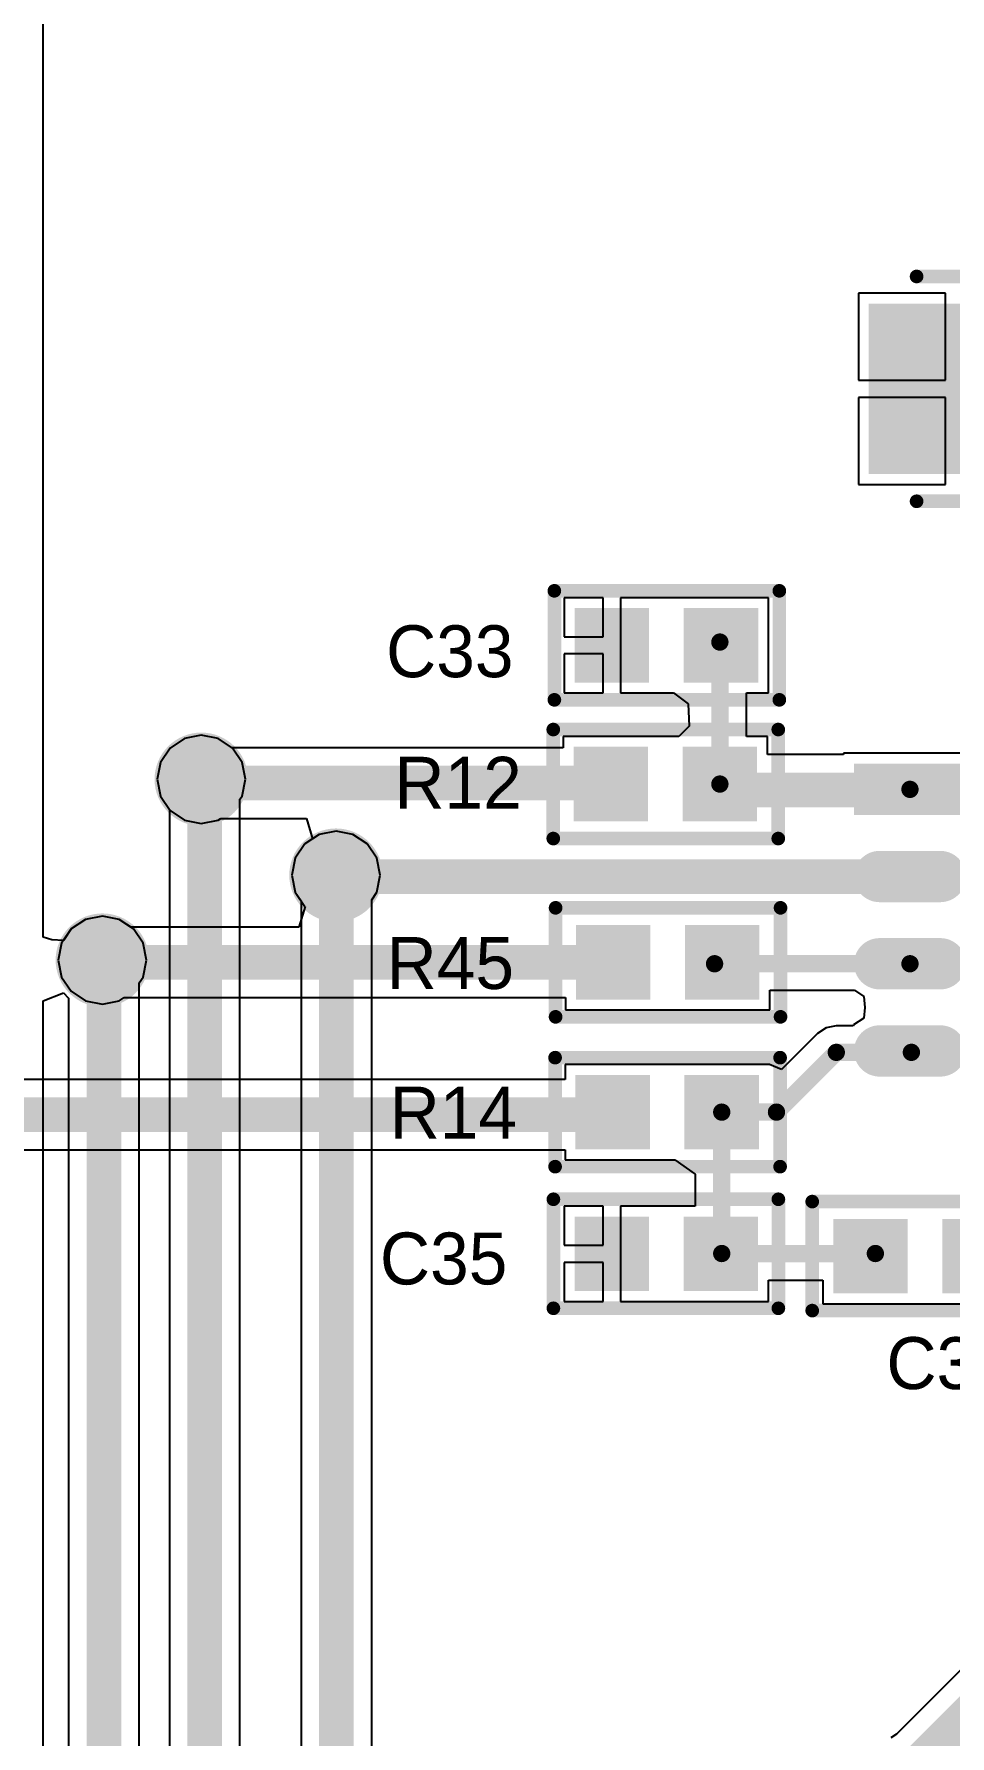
# Model space of a CAD drawing. Header units: millimetres. Extents: x 6.83 to 16.18, y 4.59 to 12.3.
# Drawn here: x 7.617 to 8.146, y 7.302 to 8.286 of the extents above; entities that cross this region are included whole.
import ezdxf

# ---------------------------------------------------------------- set-up
doc = ezdxf.new("R2010")
doc.units = ezdxf.units.MM
doc.header["$MEASUREMENT"] = 0
for name, color, linetype in [('BottomLayer', 5, 'Continuous'), ('BottomSolder', 6, 'Continuous'), ('InternalPlane1', 76, 'Continuous'), ('InternalPlane2', 16, 'Continuous'), ('MultiLayer', 9, 'Continuous'), ('TopLayer', 1, 'Continuous'), ('TopOverlay', 2, 'Continuous'), ('TopPaste', 8, 'Continuous'), ('TopSolder', 216, 'Continuous'), ('ViaHoleLayer', 16, 'Continuous')]:
    doc.layers.add(name, color=color, linetype=linetype)

# ---------------------------------------------------------------- blocks, each defined once
blk = doc.blocks.new('0603_70')
at = {"layer": 'TopLayer'}
for points in [[(0.02175, -0.04726), (0.02175, -0.01226), (-0.01325, -0.04726), (-0.01325, -0.01226)], [(0.02175, -0.11026), (0.02175, -0.07526), (-0.01325, -0.11026), (-0.01325, -0.07526)]]:
    blk.add_solid(points, dxfattribs=at)
at = {"layer": 'TopOverlay', "const_width": 0.00787}
for points in [[(-0.02724, -0.12598), (-0.02724, 0.00394)], [(0.03575, 0.00394), (-0.02724, 0.00394)], [(0.03575, -0.12598), (0.03575, 0.00394)], [(0.03575, -0.12598), (-0.02724, -0.12598)]]:
    blk.add_lwpolyline(points, dxfattribs=at)
at = {"layer": 'TopOverlay', "const_width": 0.00394}
for points in [[(-0.02921, 0.00394, 1), (-0.02528, 0.00394, 1)], [(-0.02921, 0.00394, 1), (-0.02528, 0.00394, 1)], [(0.03378, 0.00394, 1), (0.03772, 0.00394, 1)], [(0.03378, 0.00394, 1), (0.03772, 0.00394, 1)], [(-0.02921, -0.12598, 1), (-0.02528, -0.12598, 1)], [(-0.02921, -0.12598, 1), (-0.02528, -0.12598, 1)], [(0.03378, -0.12598, 1), (0.03772, -0.12598, 1)], [(0.03378, -0.12598, 1), (0.03772, -0.12598, 1)]]:
    blk.add_lwpolyline(points, format="xyb", close=True, dxfattribs=at)
at = {"layer": 'TopPaste'}
for points in [[(0.02175, -0.04726), (0.02175, -0.01226), (-0.01325, -0.04726), (-0.01325, -0.01226)], [(0.02175, -0.11026), (0.02175, -0.07526), (-0.01325, -0.11026), (-0.01325, -0.07526)]]:
    blk.add_solid(points, dxfattribs=at)
at = {"layer": 'TopSolder'}
for points in [[(0.02575, -0.05126), (0.02575, -0.00826), (-0.01725, -0.05126), (-0.01725, -0.00826)], [(0.02575, -0.11426), (0.02575, -0.07126), (-0.01725, -0.11426), (-0.01725, -0.07126)]]:
    blk.add_solid(points, dxfattribs=at)
blk = doc.blocks.new('0603_81')
at = {"layer": 'TopLayer'}
for points in [[(0.02175, -0.04726), (0.02175, -0.01226), (-0.01325, -0.04726), (-0.01325, -0.01226)], [(0.02175, -0.11026), (0.02175, -0.07526), (-0.01325, -0.11026), (-0.01325, -0.07526)]]:
    blk.add_solid(points, dxfattribs=at)
at = {"layer": 'TopOverlay', "const_width": 0.00787}
for points in [[(-0.02724, -0.12598), (-0.02724, 0.00394)], [(0.03575, 0.00394), (-0.02724, 0.00394)], [(0.03575, -0.12598), (0.03575, 0.00394)], [(0.03575, -0.12598), (-0.02724, -0.12598)]]:
    blk.add_lwpolyline(points, dxfattribs=at)
at = {"layer": 'TopOverlay', "const_width": 0.00394}
for points in [[(-0.02921, 0.00394, 1), (-0.02528, 0.00394, 1)], [(-0.02921, 0.00394, 1), (-0.02528, 0.00394, 1)], [(0.03378, 0.00394, 1), (0.03772, 0.00394, 1)], [(0.03378, 0.00394, 1), (0.03772, 0.00394, 1)], [(-0.02921, -0.12598, 1), (-0.02528, -0.12598, 1)], [(-0.02921, -0.12598, 1), (-0.02528, -0.12598, 1)], [(0.03378, -0.12598, 1), (0.03772, -0.12598, 1)], [(0.03378, -0.12598, 1), (0.03772, -0.12598, 1)]]:
    blk.add_lwpolyline(points, format="xyb", close=True, dxfattribs=at)
at = {"layer": 'TopPaste'}
for points in [[(0.02175, -0.04726), (0.02175, -0.01226), (-0.01325, -0.04726), (-0.01325, -0.01226)], [(0.02175, -0.11026), (0.02175, -0.07526), (-0.01325, -0.11026), (-0.01325, -0.07526)]]:
    blk.add_solid(points, dxfattribs=at)
at = {"layer": 'TopSolder'}
for points in [[(0.02575, -0.05126), (0.02575, -0.00826), (-0.01725, -0.05126), (-0.01725, -0.00826)], [(0.02575, -0.11426), (0.02575, -0.07126), (-0.01725, -0.11426), (-0.01725, -0.07126)]]:
    blk.add_solid(points, dxfattribs=at)
blk = doc.blocks.new('SO_8N_132')
at = {"layer": 'TopLayer', "const_width": 0.02165}
for points in [[(0.07605, 0.13), (0.04102, 0.13)], [(-0.14048, 0.07961), (-0.17552, 0.07961)], [(0.07605, 0.07961), (0.04102, 0.07961)], [(-0.14048, 0.02921), (-0.17552, 0.02921)], [(0.07605, 0.02921), (0.04102, 0.02921)], [(-0.14048, -0.02118), (-0.17552, -0.02118)], [(0.07605, -0.02118), (0.04102, -0.02118)]]:
    blk.add_lwpolyline(points, dxfattribs=at)
at = {"layer": 'TopLayer', "const_width": 0.01083}
for points in [[(0.0356, 0.13, 1), (0.04643, 0.13, 1)], [(0.07064, 0.13, 1), (0.08147, 0.13, 1)], [(-0.18093, 0.07961, 1), (-0.17011, 0.07961, 1)], [(-0.14589, 0.07961, 1), (-0.13507, 0.07961, 1)], [(0.0356, 0.07961, 1), (0.04643, 0.07961, 1)], [(0.07064, 0.07961, 1), (0.08147, 0.07961, 1)], [(-0.18093, 0.02921, 1), (-0.17011, 0.02921, 1)], [(-0.14589, 0.02921, 1), (-0.13507, 0.02921, 1)], [(0.0356, 0.02921, 1), (0.04643, 0.02921, 1)], [(0.07064, 0.02921, 1), (0.08147, 0.02921, 1)], [(-0.18093, -0.02118, 1), (-0.17011, -0.02118, 1)], [(-0.14589, -0.02118, 1), (-0.13507, -0.02118, 1)], [(0.0356, -0.02118, 1), (0.04643, -0.02118, 1)], [(0.07064, -0.02118, 1), (0.08147, -0.02118, 1)]]:
    blk.add_lwpolyline(points, format="xyb", close=True, dxfattribs=at)
at = {"layer": 'TopLayer'}
blk.add_solid([(-0.18635, 0.11917), (-0.12965, 0.11917), (-0.18635, 0.14083), (-0.12965, 0.14083)], dxfattribs=at)
at = {"layer": 'TopOverlay', "const_width": 0.00787}
for points in [[(-0.09678, -0.04638), (-0.09678, 0.1552)], [(-0.09678, 0.1552), (-0.06233, 0.1552)], [(-0.03713, 0.1552), (-0.00268, 0.1552)], [(-0.00268, -0.04638), (-0.00268, 0.1552)], [(-0.09678, -0.04638), (-0.00268, -0.04638)]]:
    blk.add_lwpolyline(points, dxfattribs=at)
at = {"layer": 'TopOverlay', "const_width": 0.00394}
for points in [[(-0.09875, 0.1552, 1), (-0.09481, 0.1552, 1)], [(-0.09875, 0.1552, 1), (-0.09481, 0.1552, 1)], [(-0.0643, 0.1552, 1), (-0.06036, 0.1552, 1)], [(-0.0643, 0.1552, 1), (-0.06036, 0.1552, 1)], [(-0.0391, 0.1552, 1), (-0.03517, 0.1552, 1)], [(-0.0391, 0.1552, 1), (-0.03517, 0.1552, 1)], [(-0.00465, 0.1552, 1), (-0.00072, 0.1552, 1)], [(-0.00465, 0.1552, 1), (-0.00072, 0.1552, 1)], [(-0.09875, -0.04638, 1), (-0.09481, -0.04638, 1)], [(-0.09875, -0.04638, 1), (-0.09481, -0.04638, 1)], [(-0.00465, -0.04638, 1), (-0.00072, -0.04638, 1)], [(-0.00465, -0.04638, 1), (-0.00072, -0.04638, 1)]]:
    blk.add_lwpolyline(points, format="xyb", close=True, dxfattribs=at)
at = {"layer": 'TopOverlay', "const_width": 0.00787}
blk.add_lwpolyline([(-0.03713, 0.1552, -1), (-0.06233, 0.1552)], format="xyb", dxfattribs=at)
at = {"layer": 'TopPaste', "const_width": 0.02165}
for points in [[(0.07605, 0.13), (0.04102, 0.13)], [(-0.14048, 0.07961), (-0.17552, 0.07961)], [(0.07605, 0.07961), (0.04102, 0.07961)], [(-0.14048, 0.02921), (-0.17552, 0.02921)], [(0.07605, 0.02921), (0.04102, 0.02921)], [(-0.14048, -0.02118), (-0.17552, -0.02118)], [(0.07605, -0.02118), (0.04102, -0.02118)]]:
    blk.add_lwpolyline(points, dxfattribs=at)
at = {"layer": 'TopPaste', "const_width": 0.01083}
for points in [[(0.0356, 0.13, 1), (0.04643, 0.13, 1)], [(0.07064, 0.13, 1), (0.08147, 0.13, 1)], [(-0.18093, 0.07961, 1), (-0.17011, 0.07961, 1)], [(-0.14589, 0.07961, 1), (-0.13507, 0.07961, 1)], [(0.0356, 0.07961, 1), (0.04643, 0.07961, 1)], [(0.07064, 0.07961, 1), (0.08147, 0.07961, 1)], [(-0.18093, 0.02921, 1), (-0.17011, 0.02921, 1)], [(-0.14589, 0.02921, 1), (-0.13507, 0.02921, 1)], [(0.0356, 0.02921, 1), (0.04643, 0.02921, 1)], [(0.07064, 0.02921, 1), (0.08147, 0.02921, 1)], [(-0.18093, -0.02118, 1), (-0.17011, -0.02118, 1)], [(-0.14589, -0.02118, 1), (-0.13507, -0.02118, 1)], [(0.0356, -0.02118, 1), (0.04643, -0.02118, 1)], [(0.07064, -0.02118, 1), (0.08147, -0.02118, 1)]]:
    blk.add_lwpolyline(points, format="xyb", close=True, dxfattribs=at)
at = {"layer": 'TopPaste'}
blk.add_solid([(-0.18635, 0.11917), (-0.12965, 0.11917), (-0.18635, 0.14083), (-0.12965, 0.14083)], dxfattribs=at)
at = {"layer": 'TopSolder', "const_width": 0.02965}
for points in [[(0.07605, 0.13), (0.04102, 0.13)], [(-0.14048, 0.07961), (-0.17552, 0.07961)], [(0.07605, 0.07961), (0.04102, 0.07961)], [(-0.14048, 0.02921), (-0.17552, 0.02921)], [(0.07605, 0.02921), (0.04102, 0.02921)], [(-0.14048, -0.02118), (-0.17552, -0.02118)], [(0.07605, -0.02118), (0.04102, -0.02118)]]:
    blk.add_lwpolyline(points, dxfattribs=at)
at = {"layer": 'TopSolder', "const_width": 0.01483}
for points in [[(0.0336, 0.13, 1), (0.04843, 0.13, 1)], [(0.06864, 0.13, 1), (0.08347, 0.13, 1)], [(-0.18293, 0.07961, 1), (-0.16811, 0.07961, 1)], [(-0.14789, 0.07961, 1), (-0.13307, 0.07961, 1)], [(0.0336, 0.07961, 1), (0.04843, 0.07961, 1)], [(0.06864, 0.07961, 1), (0.08347, 0.07961, 1)], [(-0.18293, 0.02921, 1), (-0.16811, 0.02921, 1)], [(-0.14789, 0.02921, 1), (-0.13307, 0.02921, 1)], [(0.0336, 0.02921, 1), (0.04843, 0.02921, 1)], [(0.06864, 0.02921, 1), (0.08347, 0.02921, 1)], [(-0.18293, -0.02118, 1), (-0.16811, -0.02118, 1)], [(-0.14789, -0.02118, 1), (-0.13307, -0.02118, 1)], [(0.0336, -0.02118, 1), (0.04843, -0.02118, 1)], [(0.06864, -0.02118, 1), (0.08347, -0.02118, 1)]]:
    blk.add_lwpolyline(points, format="xyb", close=True, dxfattribs=at)
at = {"layer": 'TopSolder'}
blk.add_solid([(-0.19035, 0.11517), (-0.12565, 0.11517), (-0.19035, 0.14483), (-0.12565, 0.14483)], dxfattribs=at)
blk = doc.blocks.new('0603_146')
at = {"layer": 'TopLayer'}
for points in [[(0.02175, -0.04726), (0.02175, -0.01226), (-0.01325, -0.04726), (-0.01325, -0.01226)], [(0.02175, -0.11026), (0.02175, -0.07526), (-0.01325, -0.11026), (-0.01325, -0.07526)]]:
    blk.add_solid(points, dxfattribs=at)
at = {"layer": 'TopOverlay', "const_width": 0.00787}
for points in [[(-0.02724, -0.12598), (-0.02724, 0.00394)], [(0.03575, 0.00394), (-0.02724, 0.00394)], [(0.03575, -0.12598), (0.03575, 0.00394)], [(0.03575, -0.12598), (-0.02724, -0.12598)]]:
    blk.add_lwpolyline(points, dxfattribs=at)
at = {"layer": 'TopOverlay', "const_width": 0.00394}
for points in [[(-0.02921, 0.00394, 1), (-0.02528, 0.00394, 1)], [(-0.02921, 0.00394, 1), (-0.02528, 0.00394, 1)], [(0.03378, 0.00394, 1), (0.03772, 0.00394, 1)], [(0.03378, 0.00394, 1), (0.03772, 0.00394, 1)], [(-0.02921, -0.12598, 1), (-0.02528, -0.12598, 1)], [(-0.02921, -0.12598, 1), (-0.02528, -0.12598, 1)], [(0.03378, -0.12598, 1), (0.03772, -0.12598, 1)], [(0.03378, -0.12598, 1), (0.03772, -0.12598, 1)]]:
    blk.add_lwpolyline(points, format="xyb", close=True, dxfattribs=at)
at = {"layer": 'TopPaste'}
for points in [[(0.02175, -0.04726), (0.02175, -0.01226), (-0.01325, -0.04726), (-0.01325, -0.01226)], [(0.02175, -0.11026), (0.02175, -0.07526), (-0.01325, -0.11026), (-0.01325, -0.07526)]]:
    blk.add_solid(points, dxfattribs=at)
at = {"layer": 'TopSolder'}
for points in [[(0.02575, -0.05126), (0.02575, -0.00826), (-0.01725, -0.05126), (-0.01725, -0.00826)], [(0.02575, -0.11426), (0.02575, -0.07126), (-0.01725, -0.11426), (-0.01725, -0.07126)]]:
    blk.add_solid(points, dxfattribs=at)
blk = doc.blocks.new('6032_____179')
at = {"layer": 'TopLayer'}
for points in [[(-0.25773, -0.00028), (-0.16718, -0.00028), (-0.25773, 0.09028), (-0.16718, 0.09028)], [(-0.06482, -0.00028), (0.02573, -0.00028), (-0.06482, 0.09028), (0.02573, 0.09028)]]:
    blk.add_solid(points, dxfattribs=at)
at = {"layer": 'TopOverlay', "const_width": 0.00787}
for points in [[(0.00211, 0.10996), (-0.23411, 0.10996)], [(0.00211, -0.01996), (-0.23411, -0.01996)]]:
    blk.add_lwpolyline(points, dxfattribs=at)
at = {"layer": 'TopOverlay'}
for points, const_width in [([(-0.23608, 0.10996, 1), (-0.23214, 0.10996, 1)], 0.00394), ([(0.00014, 0.10996, 1), (0.00408, 0.10996, 1)], 0.00394), ([(-0.28134, 0.048, 1), (-0.29266, 0.048, 1)], 0.01), ([(-0.29516, 0.048, 1), (-0.29016, 0.048, 1)], 0.005), ([(-0.28384, 0.048, 1), (-0.27884, 0.048, 1)], 0.005), ([(-0.23608, -0.01996, 1), (-0.23214, -0.01996, 1)], 0.00394), ([(0.00014, -0.01996, 1), (0.00408, -0.01996, 1)], 0.00394)]:
    blk.add_lwpolyline(points, format="xyb", close=True, dxfattribs=dict(at, const_width=const_width))
at = {"layer": 'TopPaste'}
for points in [[(-0.25773, -0.00028), (-0.16718, -0.00028), (-0.25773, 0.09028), (-0.16718, 0.09028)], [(-0.06482, -0.00028), (0.02573, -0.00028), (-0.06482, 0.09028), (0.02573, 0.09028)]]:
    blk.add_solid(points, dxfattribs=at)
at = {"layer": 'TopSolder'}
for points in [[(-0.26173, -0.00428), (-0.16318, -0.00428), (-0.26173, 0.09428), (-0.16318, 0.09428)], [(-0.06882, -0.00428), (0.02973, -0.00428), (-0.06882, 0.09428), (0.02973, 0.09428)]]:
    blk.add_solid(points, dxfattribs=at)
blk = doc.blocks.new('0603_187')
at = {"layer": 'TopLayer'}
for points in [[(0.02175, -0.04726), (0.02175, -0.01226), (-0.01325, -0.04726), (-0.01325, -0.01226)], [(0.02175, -0.11026), (0.02175, -0.07526), (-0.01325, -0.11026), (-0.01325, -0.07526)]]:
    blk.add_solid(points, dxfattribs=at)
at = {"layer": 'TopOverlay', "const_width": 0.00787}
for points in [[(-0.02724, 0.00394), (-0.02724, -0.12598)], [(-0.02724, 0.00394), (0.03575, 0.00394)], [(0.03575, 0.00394), (0.03575, -0.12598)], [(-0.02724, -0.12598), (0.03575, -0.12598)]]:
    blk.add_lwpolyline(points, dxfattribs=at)
at = {"layer": 'TopOverlay', "const_width": 0.00394}
for points in [[(-0.02921, 0.00394, 1), (-0.02528, 0.00394, 1)], [(-0.02921, 0.00394, 1), (-0.02528, 0.00394, 1)], [(0.03378, 0.00394, 1), (0.03772, 0.00394, 1)], [(0.03378, 0.00394, 1), (0.03772, 0.00394, 1)], [(-0.02921, -0.12598, 1), (-0.02528, -0.12598, 1)], [(-0.02921, -0.12598, 1), (-0.02528, -0.12598, 1)], [(0.03378, -0.12598, 1), (0.03772, -0.12598, 1)], [(0.03378, -0.12598, 1), (0.03772, -0.12598, 1)]]:
    blk.add_lwpolyline(points, format="xyb", close=True, dxfattribs=at)
at = {"layer": 'TopPaste'}
for points in [[(0.02175, -0.04726), (0.02175, -0.01226), (-0.01325, -0.04726), (-0.01325, -0.01226)], [(0.02175, -0.11026), (0.02175, -0.07526), (-0.01325, -0.11026), (-0.01325, -0.07526)]]:
    blk.add_solid(points, dxfattribs=at)
at = {"layer": 'TopSolder'}
for points in [[(0.02575, -0.05126), (0.02575, -0.00826), (-0.01725, -0.05126), (-0.01725, -0.00826)], [(0.02575, -0.11426), (0.02575, -0.07126), (-0.01725, -0.11426), (-0.01725, -0.07126)]]:
    blk.add_solid(points, dxfattribs=at)
blk = doc.blocks.new('0603_188')
at = {"layer": 'TopLayer'}
for points in [[(0.02175, -0.04726), (0.02175, -0.01226), (-0.01325, -0.04726), (-0.01325, -0.01226)], [(0.02175, -0.11026), (0.02175, -0.07526), (-0.01325, -0.11026), (-0.01325, -0.07526)]]:
    blk.add_solid(points, dxfattribs=at)
at = {"layer": 'TopOverlay', "const_width": 0.00787}
for points in [[(-0.02724, 0.00394), (-0.02724, -0.12598)], [(-0.02724, 0.00394), (0.03575, 0.00394)], [(0.03575, 0.00394), (0.03575, -0.12598)], [(-0.02724, -0.12598), (0.03575, -0.12598)]]:
    blk.add_lwpolyline(points, dxfattribs=at)
at = {"layer": 'TopOverlay', "const_width": 0.00394}
for points in [[(-0.02921, 0.00394, 1), (-0.02528, 0.00394, 1)], [(-0.02921, 0.00394, 1), (-0.02528, 0.00394, 1)], [(0.03378, 0.00394, 1), (0.03772, 0.00394, 1)], [(0.03378, 0.00394, 1), (0.03772, 0.00394, 1)], [(-0.02921, -0.12598, 1), (-0.02528, -0.12598, 1)], [(-0.02921, -0.12598, 1), (-0.02528, -0.12598, 1)], [(0.03378, -0.12598, 1), (0.03772, -0.12598, 1)], [(0.03378, -0.12598, 1), (0.03772, -0.12598, 1)]]:
    blk.add_lwpolyline(points, format="xyb", close=True, dxfattribs=at)
at = {"layer": 'TopPaste'}
for points in [[(0.02175, -0.04726), (0.02175, -0.01226), (-0.01325, -0.04726), (-0.01325, -0.01226)], [(0.02175, -0.11026), (0.02175, -0.07526), (-0.01325, -0.11026), (-0.01325, -0.07526)]]:
    blk.add_solid(points, dxfattribs=at)
at = {"layer": 'TopSolder'}
for points in [[(0.02575, -0.05126), (0.02575, -0.00826), (-0.01725, -0.05126), (-0.01725, -0.00826)], [(0.02575, -0.11426), (0.02575, -0.07126), (-0.01725, -0.11426), (-0.01725, -0.07126)]]:
    blk.add_solid(points, dxfattribs=at)
blk = doc.blocks.new('0603_189')
at = {"layer": 'TopLayer'}
for points in [[(0.02175, -0.04726), (0.02175, -0.01226), (-0.01325, -0.04726), (-0.01325, -0.01226)], [(0.02175, -0.11026), (0.02175, -0.07526), (-0.01325, -0.11026), (-0.01325, -0.07526)]]:
    blk.add_solid(points, dxfattribs=at)
at = {"layer": 'TopOverlay', "const_width": 0.00787}
for points in [[(-0.02724, -0.12598), (-0.02724, 0.00394)], [(0.03575, 0.00394), (-0.02724, 0.00394)], [(0.03575, -0.12598), (0.03575, 0.00394)], [(0.03575, -0.12598), (-0.02724, -0.12598)]]:
    blk.add_lwpolyline(points, dxfattribs=at)
at = {"layer": 'TopOverlay', "const_width": 0.00394}
for points in [[(-0.02921, 0.00394, 1), (-0.02528, 0.00394, 1)], [(-0.02921, 0.00394, 1), (-0.02528, 0.00394, 1)], [(0.03378, 0.00394, 1), (0.03772, 0.00394, 1)], [(0.03378, 0.00394, 1), (0.03772, 0.00394, 1)], [(-0.02921, -0.12598, 1), (-0.02528, -0.12598, 1)], [(-0.02921, -0.12598, 1), (-0.02528, -0.12598, 1)], [(0.03378, -0.12598, 1), (0.03772, -0.12598, 1)], [(0.03378, -0.12598, 1), (0.03772, -0.12598, 1)]]:
    blk.add_lwpolyline(points, format="xyb", close=True, dxfattribs=at)
at = {"layer": 'TopPaste'}
for points in [[(0.02175, -0.04726), (0.02175, -0.01226), (-0.01325, -0.04726), (-0.01325, -0.01226)], [(0.02175, -0.11026), (0.02175, -0.07526), (-0.01325, -0.11026), (-0.01325, -0.07526)]]:
    blk.add_solid(points, dxfattribs=at)
at = {"layer": 'TopSolder'}
for points in [[(0.02575, -0.05126), (0.02575, -0.00826), (-0.01725, -0.05126), (-0.01725, -0.00826)], [(0.02575, -0.11426), (0.02575, -0.07126), (-0.01725, -0.11426), (-0.01725, -0.07126)]]:
    blk.add_solid(points, dxfattribs=at)

msp = doc.modelspace()

# ---------------------------------------------------------------- linework, layer by layer
at = {"layer": 'BottomLayer'}
for p, q in [((7.62241, 7.76395), (7.62241, 8.91884)), ((7.70405, 7.87864), (7.69578, 7.87311)), ((7.7138, 7.88058), (7.70405, 7.87864)), ((7.72356, 7.87864), (7.7138, 7.88058)), ((7.73183, 7.87311), (7.72356, 7.87864)), ((7.69578, 7.87311), (7.69025, 7.86484)), ((7.73735, 7.86484), (7.73183, 7.87311)), ((7.69025, 7.86484), (7.68831, 7.85509)), ((7.73929, 7.85509), (7.73735, 7.86484)), ((7.68831, 7.85509), (7.69025, 7.84534)), ((7.73735, 7.84534), (7.73929, 7.85509)), ((7.69025, 7.84534), (7.69535, 7.8377)), ((7.73614, 7.84352), (7.73735, 7.84534)), ((7.73614, 6.96214), (7.73614, 7.84352)), ((7.69535, 7.8377), (7.69535, 6.96685)), ((7.78185, 7.82322), (7.77358, 7.8177)), ((7.7916, 7.82517), (7.78185, 7.82322)), ((7.80136, 7.82322), (7.7916, 7.82517)), ((7.80963, 7.8177), (7.80136, 7.82322)), ((7.76805, 7.80943), (7.76611, 7.79968)), ((7.77358, 7.8177), (7.76805, 7.80943)), ((7.81515, 7.80943), (7.80963, 7.8177)), ((7.81709, 7.79968), (7.81515, 7.80943)), ((7.76611, 7.79968), (7.76805, 7.78992)), ((7.81515, 7.78992), (7.81709, 7.79968)), ((7.76805, 7.78992), (7.7714, 7.7849)), ((7.81219, 7.78549), (7.81515, 7.78992)), ((7.7714, 7.7849), (7.7714, 6.68401)), ((7.81219, 6.67689), (7.81219, 7.78549)), ((7.64691, 7.77413), (7.63865, 7.76861)), ((7.65667, 7.77607), (7.64691, 7.77413)), ((7.66642, 7.77413), (7.65667, 7.77607)), ((7.67469, 7.76861), (7.66642, 7.77413)), ((7.62748, 7.76224), (7.62241, 7.76395)), ((7.63422, 7.76199), (7.62748, 7.76224)), ((7.63865, 7.76861), (7.63422, 7.76199)), ((7.68022, 7.76034), (7.67469, 7.76861)), ((7.68216, 7.75058), (7.68022, 7.76034)), ((7.68022, 7.74083), (7.68216, 7.75058)), ((7.67792, 7.73739), (7.68022, 7.74083)), ((7.62241, 7.72702), (7.63422, 7.73165)), ((7.63422, 7.73165), (7.63714, 7.72851)), ((7.67792, 6.96846), (7.67792, 7.73739)), ((7.62241, 6.29483), (7.62241, 7.72702)), ((7.63714, 7.72851), (7.63714, 6.81938)), ((8.31393, 7.50201), (8.11523, 7.30331)), ((8.11523, 7.30331), (8.11201, 7.30116))]:
    msp.add_line(p, q, dxfattribs=at)
for points, const_width in [([(7.7063, 7.85509, 1), (7.7213, 7.85509, 1)], 0.015), ([(7.71075, 7.84731, 1), (7.72075, 7.84731, 1)], 0.01), ([(7.7841, 7.79968, 1), (7.7991, 7.79968, 1)], 0.015), ([(7.7868, 7.80125, 1), (7.7968, 7.80125, 1)], 0.01), ([(7.64917, 7.75058, 1), (7.66417, 7.75058, 1)], 0.015), ([(7.65253, 7.74778, 1), (7.66253, 7.74778, 1)], 0.01)]:
    msp.add_lwpolyline(points, format="xyb", close=True, dxfattribs=dict(at, const_width=const_width))
for points, const_width in [([(7.71575, 6.93367), (7.71575, 7.84731)], 0.02), ([(7.7918, 6.66594), (7.7918, 7.80125)], 0.02), ([(7.65753, 6.81938), (7.65753, 7.74778)], 0.02), ([(8.1311, 7.28314), (8.33942, 7.49145)], 0.03)]:
    msp.add_lwpolyline(points, dxfattribs=dict(at, const_width=const_width))
at = {"layer": 'BottomSolder', "const_width": 0.019}
for points in [[(7.7043, 7.85509, 1), (7.7233, 7.85509, 1)], [(7.7821, 7.79968, 1), (7.8011, 7.79968, 1)], [(7.64717, 7.75058, 1), (7.66617, 7.75058, 1)]]:
    msp.add_lwpolyline(points, format="xyb", close=True, dxfattribs=at)
at = {"layer": 'InternalPlane1', "const_width": 0.027}
for points in [[(7.7003, 7.85509, 1), (7.7273, 7.85509, 1)], [(7.7781, 7.79968, 1), (7.8051, 7.79968, 1)], [(7.64317, 7.75058, 1), (7.67017, 7.75058, 1)]]:
    msp.add_lwpolyline(points, format="xyb", close=True, dxfattribs=at)
at = {"layer": 'InternalPlane2', "const_width": 0.027}
for points in [[(7.7003, 7.85509, 1), (7.7273, 7.85509, 1)], [(7.7781, 7.79968, 1), (7.8051, 7.79968, 1)], [(7.64317, 7.75058, 1), (7.67017, 7.75058, 1)]]:
    msp.add_lwpolyline(points, format="xyb", close=True, dxfattribs=at)
at = {"layer": 'MultiLayer', "const_width": 0.015}
for points in [[(7.7063, 7.85509, 1), (7.7213, 7.85509, 1)], [(7.7841, 7.79968, 1), (7.7991, 7.79968, 1)], [(7.64917, 7.75058, 1), (7.66417, 7.75058, 1)]]:
    msp.add_lwpolyline(points, format="xyb", close=True, dxfattribs=at)
at = {"layer": 'TopLayer'}
for p, q in [((8.14351, 8.13599), (8.09324, 8.13599)), ((8.09324, 8.13599), (8.09324, 8.08571)), ((8.14351, 8.08571), (8.14351, 8.13599)), ((8.09324, 8.08571), (8.14351, 8.08571)), ((8.14351, 8.07571), (8.09324, 8.07571)), ((8.09324, 8.07571), (8.09324, 8.02544)), ((8.14351, 8.02544), (8.14351, 8.07571)), ((8.09324, 8.02544), (8.14351, 8.02544)), ((7.9459, 7.96001), (7.9234, 7.96001)), ((7.9234, 7.96001), (7.9234, 7.93751)), ((7.9459, 7.93751), (7.9459, 7.96001)), ((7.97458, 7.96001), (7.9559, 7.96001)), ((7.9559, 7.96001), (7.9559, 7.93251)), ((7.9784, 7.96001), (7.97458, 7.96001)), ((7.99021, 7.96001), (7.9784, 7.96001)), ((8.0414, 7.96001), (7.99021, 7.96001)), ((8.0414, 7.90501), (8.0414, 7.96001)), ((7.9234, 7.93751), (7.9459, 7.93751)), ((7.9459, 7.92751), (7.9234, 7.92751)), ((7.9234, 7.92751), (7.9234, 7.90501)), ((7.9459, 7.90501), (7.9459, 7.92751)), ((7.9559, 7.93251), (7.9559, 7.90501)), ((7.9234, 7.90501), (7.9459, 7.90501)), ((7.9559, 7.90501), (7.97458, 7.90501)), ((7.97458, 7.90501), (7.9864, 7.90501)), ((7.9864, 7.90501), (7.99486, 7.89872)), ((7.99486, 7.89872), (7.99554, 7.88577)), ((8.02856, 7.87985), (8.02856, 7.90501)), ((8.02856, 7.90501), (8.0414, 7.90501)), ((7.70405, 7.87864), (7.69578, 7.87311)), ((7.7138, 7.88058), (7.70405, 7.87864)), ((7.72356, 7.87864), (7.7138, 7.88058)), ((7.73159, 7.87328), (7.72356, 7.87864)), ((7.97395, 7.87985), (7.92277, 7.87985)), ((7.92277, 7.87985), (7.92277, 7.87328)), ((7.97777, 7.87985), (7.97395, 7.87985)), ((7.98962, 7.87985), (7.97777, 7.87985)), ((7.99554, 7.88577), (7.98962, 7.87985)), ((8.04076, 7.87985), (8.02856, 7.87985)), ((8.04076, 7.86937), (8.04076, 7.87985)), ((7.69578, 7.87311), (7.69025, 7.86484)), ((7.92277, 7.87328), (7.73159, 7.87328)), ((8.0847, 7.86937), (8.04076, 7.86937)), ((8.16139, 7.87011), (8.0847, 7.87011)), ((8.0847, 7.87011), (8.0847, 7.86937)), ((7.69025, 7.86484), (7.68831, 7.85509)), ((7.68831, 7.85509), (7.69025, 7.84534)), ((7.69025, 7.84534), (7.69578, 7.83707)), ((7.69578, 7.83707), (7.70405, 7.83154)), ((7.70405, 7.83154), (7.7138, 7.8296)), ((7.7138, 7.8296), (7.72356, 7.83154)), ((7.72356, 7.83154), (7.72498, 7.83249)), ((7.72498, 7.83249), (7.77446, 7.83249)), ((7.77446, 7.83249), (7.77804, 7.82068)), ((7.77804, 7.82068), (7.77358, 7.8177)), ((7.76805, 7.80943), (7.76611, 7.79968)), ((7.77358, 7.8177), (7.76805, 7.80943)), ((7.76611, 7.79968), (7.76805, 7.78992)), ((7.76805, 7.78992), (7.77358, 7.78165)), ((7.77379, 7.78151), (7.77021, 7.7697)), ((7.77358, 7.78165), (7.77379, 7.78151)), ((7.64691, 7.77413), (7.63865, 7.76861)), ((7.65667, 7.77607), (7.64691, 7.77413)), ((7.66642, 7.77413), (7.65667, 7.77607)), ((7.67306, 7.7697), (7.66642, 7.77413)), ((7.63312, 7.76034), (7.63118, 7.75058)), ((7.63865, 7.76861), (7.63312, 7.76034)), ((7.77021, 7.7697), (7.67306, 7.7697)), ((7.63118, 7.75058), (7.63312, 7.74083)), ((7.63312, 7.74083), (7.63865, 7.73256)), ((7.63865, 7.73256), (7.64691, 7.72703)), ((8.0421, 7.72181), (8.0421, 7.7332)), ((8.0421, 7.7332), (8.09093, 7.7332)), ((8.09093, 7.7332), (8.09638, 7.72956)), ((7.64691, 7.72703), (7.65667, 7.72509)), ((7.65667, 7.72509), (7.66642, 7.72703)), ((7.66642, 7.72703), (7.66924, 7.72892)), ((7.66924, 7.72892), (7.92411, 7.72892)), ((7.92411, 7.72892), (7.92411, 7.72181)), ((7.92411, 7.72181), (7.97529, 7.72181)), ((7.97529, 7.72181), (7.9871, 7.72181)), ((7.9871, 7.72181), (7.99092, 7.72181)), ((7.99092, 7.72181), (8.0421, 7.72181)), ((8.09638, 7.72956), (8.09696, 7.72329)), ((8.09696, 7.72329), (8.09638, 7.71703)), ((8.07465, 7.71142), (8.06968, 7.7081)), ((8.0805, 7.71258), (8.07465, 7.71142)), ((8.09016, 7.71258), (8.0805, 7.71258)), ((8.09051, 7.71311), (8.09016, 7.71258)), ((8.09638, 7.71703), (8.09051, 7.71311)), ((8.06968, 7.7081), (8.04889, 7.68731)), ((7.92384, 7.68168), (7.51421, 7.68168)), ((7.97502, 7.69024), (7.92384, 7.69024)), ((7.92384, 7.69024), (7.92384, 7.68168)), ((7.97884, 7.69024), (7.97502, 7.69024)), ((7.99065, 7.69024), (7.97884, 7.69024)), ((8.04183, 7.69024), (7.99065, 7.69024)), ((8.04889, 7.68731), (8.04183, 7.69024)), ((8.04183, 7.69024), (8.04183, 7.69024)), ((7.50577, 7.64089), (7.92384, 7.64089)), ((7.92384, 7.64089), (7.92384, 7.63524)), ((7.92384, 7.63524), (7.97502, 7.63524)), ((7.97502, 7.63524), (7.98723, 7.63524)), ((7.98723, 7.63524), (7.99904, 7.62697)), ((7.99904, 7.62697), (7.99904, 7.60838)), ((7.94582, 7.60838), (7.92332, 7.60838)), ((7.92332, 7.60838), (7.92332, 7.58588)), ((7.94582, 7.58588), (7.94582, 7.60838)), ((7.9745, 7.60838), (7.95582, 7.60838)), ((7.95582, 7.60838), (7.95582, 7.58088)), ((7.97832, 7.60838), (7.9745, 7.60838)), ((7.99904, 7.60838), (7.97832, 7.60838)), ((7.92332, 7.58588), (7.94582, 7.58588)), ((7.94582, 7.57588), (7.92332, 7.57588)), ((7.92332, 7.57588), (7.92332, 7.55338)), ((7.94582, 7.55338), (7.94582, 7.57588)), ((7.95582, 7.58088), (7.95582, 7.55338)), ((8.04132, 7.55338), (8.04132, 7.56573)), ((8.04132, 7.56573), (8.07279, 7.56573)), ((8.07279, 7.56573), (8.07279, 7.55205)), ((7.92332, 7.55338), (7.94582, 7.55338)), ((7.95582, 7.55338), (7.9745, 7.55338)), ((7.9745, 7.55338), (7.98632, 7.55338)), ((7.98632, 7.55338), (7.99014, 7.55338)), ((7.99014, 7.55338), (8.04132, 7.55338)), ((8.07279, 7.55205), (8.12397, 7.55205)), ((8.12397, 7.55205), (8.13578, 7.55205)), ((8.13578, 7.55205), (8.1396, 7.55205)), ((8.1396, 7.55205), (8.19078, 7.55205))]:
    msp.add_line(p, q, dxfattribs=at)
for points, const_width in [([(8.01326, 7.85234), (8.01326, 7.9344)], 0.01), ([(7.72287, 7.85288), (7.94327, 7.85288)], 0.02), ([(8.00477, 7.84898), (8.11444, 7.84898)], 0.02), ([(8.12304, 7.84928), (8.17602, 7.84928)], 0.01), ([(7.79274, 7.79888), (8.12304, 7.79888)], 0.02), ([(7.66243, 7.74931), (7.95161, 7.74931)], 0.02), ([(8.01019, 7.74849), (8.12304, 7.74849)], 0.01), ([(8.04595, 7.66274), (8.0805, 7.69729)], 0.01), ([(8.0805, 7.69729), (8.12386, 7.69729)], 0.01), ([(7.50577, 7.66129), (7.94608, 7.66129)], 0.02), ([(8.01433, 7.58103), (8.01433, 7.66274)], 0.01), ([(8.01433, 7.66274), (8.04595, 7.66274)], 0.01), ([(8.01433, 7.58103), (8.10305, 7.58103)], 0.01)]:
    msp.add_lwpolyline(points, dxfattribs=dict(at, const_width=const_width))
for points, const_width in [([(8.01076, 7.9344, 1), (8.01576, 7.9344, 1)], 0.005), ([(7.7063, 7.85509, 1), (7.7213, 7.85509, 1)], 0.015), ([(7.71787, 7.85288, 1), (7.72787, 7.85288, 1)], 0.01), ([(7.93827, 7.85288, 1), (7.94827, 7.85288, 1)], 0.01), ([(7.99977, 7.84898, 1), (8.00977, 7.84898, 1)], 0.01), ([(8.10944, 7.84898, 1), (8.11944, 7.84898, 1)], 0.01), ([(8.01076, 7.85234, 1), (8.01576, 7.85234, 1)], 0.005), ([(8.12054, 7.84928, 1), (8.12554, 7.84928, 1)], 0.005), ([(7.7841, 7.79968, 1), (7.7991, 7.79968, 1)], 0.015), ([(7.78774, 7.79888, 1), (7.79774, 7.79888, 1)], 0.01), ([(8.11804, 7.79888, 1), (8.12804, 7.79888, 1)], 0.01), ([(7.64917, 7.75058, 1), (7.66417, 7.75058, 1)], 0.015), ([(7.65743, 7.74931, 1), (7.66743, 7.74931, 1)], 0.01), ([(7.94661, 7.74931, 1), (7.95661, 7.74931, 1)], 0.01), ([(8.0077, 7.74849, 1), (8.0127, 7.74849, 1)], 0.005), ([(8.12054, 7.74849, 1), (8.12554, 7.74849, 1)], 0.005), ([(8.078, 7.69729, 1), (8.083, 7.69729, 1)], 0.005), ([(8.078, 7.69729, 1), (8.083, 7.69729, 1)], 0.005), ([(8.12136, 7.69729, 1), (8.12636, 7.69729, 1)], 0.005), ([(7.94108, 7.66129, 1), (7.95108, 7.66129, 1)], 0.01), ([(8.01183, 7.66274, 1), (8.01683, 7.66274, 1)], 0.005), ([(8.01183, 7.66274, 1), (8.01683, 7.66274, 1)], 0.005), ([(8.04345, 7.66274, 1), (8.04845, 7.66274, 1)], 0.005), ([(8.04345, 7.66274, 1), (8.04845, 7.66274, 1)], 0.005), ([(8.01183, 7.58103, 1), (8.01683, 7.58103, 1)], 0.005), ([(8.01183, 7.58103, 1), (8.01683, 7.58103, 1)], 0.005), ([(8.10055, 7.58103, 1), (8.10555, 7.58103, 1)], 0.005)]:
    msp.add_lwpolyline(points, format="xyb", close=True, dxfattribs=dict(at, const_width=const_width))
at = {"layer": 'TopSolder', "const_width": 0.019}
for points in [[(7.7043, 7.85509, 1), (7.7233, 7.85509, 1)], [(7.7821, 7.79968, 1), (7.8011, 7.79968, 1)], [(7.64717, 7.75058, 1), (7.66617, 7.75058, 1)]]:
    msp.add_lwpolyline(points, format="xyb", close=True, dxfattribs=at)
at = {"layer": 'ViaHoleLayer', "const_width": 0.007}
for points in [[(7.7103, 7.85509, 1), (7.7173, 7.85509, 1)], [(7.7881, 7.79968, 1), (7.7951, 7.79968, 1)], [(7.65317, 7.75058, 1), (7.66017, 7.75058, 1)]]:
    msp.add_lwpolyline(points, format="xyb", close=True, dxfattribs=at)

# ---------------------------------------------------------------- block references
for name, p, rotation in [('6032_____179', (8.12897, 8.12571), 180), ('0603_189', (8.04366, 7.93676), 270), ('0603_81', (8.04303, 7.8566), 270), ('SO_8N_132', (8.28104, 7.71928), 360), ('0603_70', (8.04436, 7.75356), 270), ('0603_146', (8.04409, 7.66699), 270), ('0603_187', (7.92106, 7.57663), 90), ('0603_188', (8.07053, 7.5753), 90)]:
    msp.add_blockref(name, p, dxfattribs=dict(rotation=rotation))

# ---------------------------------------------------------------- texts
at = {"layer": 'TopOverlay'}
for s, p in [('C33', (7.8205, 7.91408)), ('R12', (7.82528, 7.83809)), ('R45', (7.82078, 7.73391)), ('R14', (7.82256, 7.64747)), ('C35', (7.81694, 7.56317)), ('C34', (8.10943, 7.50271))]:
    msp.add_text(s, height=0.03, dxfattribs=at).set_placement(p)

doc.saveas('drawing.dxf')
